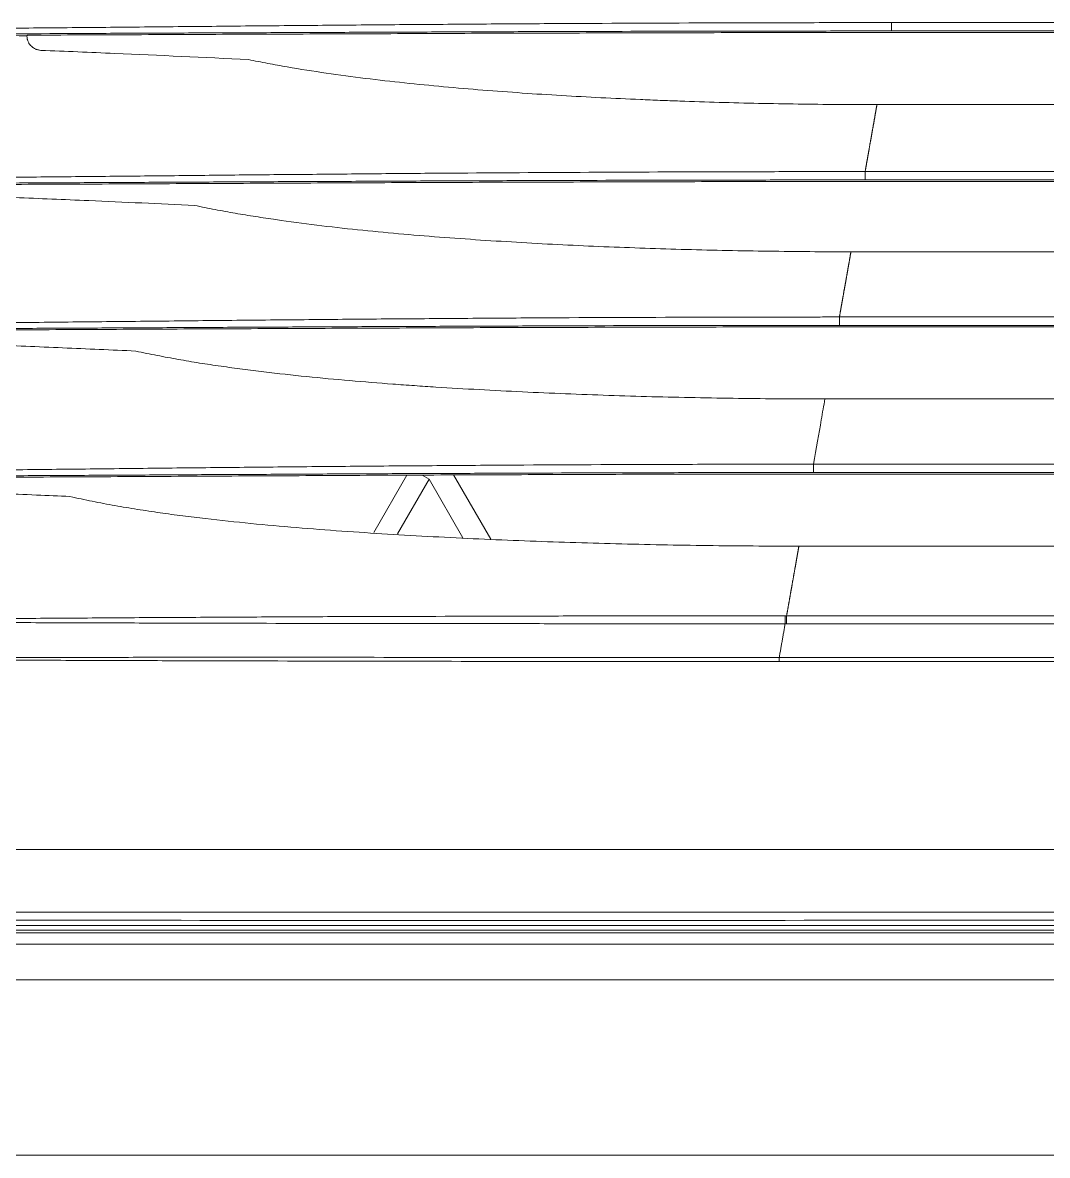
# Model space of a CAD drawing. Header units: millimetres. Extents: x 70151 to 230897, y 35202 to 113211.
# Drawn here: x 182639.9 to 182748.3, y 70789.4 to 70909.2 of the extents above; entities that cross this region are included whole.
import ezdxf

# ---------------------------------------------------------------- set-up
doc = ezdxf.new("R2010")
doc.units = ezdxf.units.MM
doc.header["$LTSCALE"] = 50
doc.layers.add('2-con', color=2, linetype='Continuous')
doc.layers.add('mark-B', color=2, linetype='Continuous', lineweight=20)

# ---------------------------------------------------------------- blocks, each defined once
blk = doc.blocks.new('무풍1way 일반')
at = {"layer": 'mark-B'}
for p, q in [((0, -24.85), (514.58, -24.85)), ((0, -24.85), (514.58, -24.85)), ((514.56, -25.36), (0, -25.36)), ((514.56, -25.36), (0, -25.36)), ((-380.01, -53.26), (380.01, -53.26)), ((380.01, -53.69), (-380.01, -53.69)), ((-379.23, -57.26), (379.23, -57.26)), ((379.23, -58.09), (-379.23, -58.09)), ((377.93, -65.46), (339.22, -65.46)), ((414.45, -72.99), (410.53, -66.19)), ((414.45, -72.99), (410.53, -66.19)), ((413.47, -66.36), (417.04, -72.55)), ((413.47, -66.36), (417.04, -72.55)), ((417.04, -72.55), (420.38, -66.77)), ((417.04, -72.55), (420.38, -66.77)), ((422.9, -66.92), (419.41, -72.97)), ((422.9, -66.92), (419.41, -72.97)), ((417.04, -72.55), (417.76, -72.96)), ((417.04, -72.55), (417.76, -72.96)), ((-376.39, -73.25), (376.39, -73.25)), ((376.39, -74.13), (-376.39, -74.13)), ((376.58, -73.08), (205.05, -73.08)), ((375.18, -81.03), (339.22, -81.03)), ((-373.64, -88.81), (373.64, -88.81)), ((373.64, -89.7), (-373.64, -89.7)), ((373.83, -88.65), (205.05, -88.65)), ((372.42, -96.59), (339.22, -96.59)), ((-370.92, -104.19), (370.92, -104.19)), ((371.11, -104.02), (205.06, -104.02)), ((370.92, -105.07), (-370.92, -105.07)), ((369.67, -112.15), (339.22, -112.15)), ((368.32, -119.77), (205.05, -119.77)), ((-368.14, -119.94), (368.14, -119.94)), ((368.14, -120.82), (-368.14, -120.82))]:
    blk.add_line(p, q, dxfattribs=at)
for points, knots in [([(529.67, -1.07), (528.29, -1.06), (526.91, -1.06), (524.15, -1.06), (522.78, -1.06), (518.64, -1.06), (510.36, -1.06), (491.05, -1.06), (474.5, -1.06), (441.39, -1.06), (375.18, -1.05), (308.98, -1.05), (176.56, -1.05), (88.28, -1.05), (0, -1.05)], [0, 0, 0, 0, 0.007813, 0.007813, 0.015625, 0.015625, 0.03125, 0.0625, 0.125, 0.125, 0.25, 0.5, 0.5, 1, 1, 1, 1]), ([(529.67, -1.07), (528.29, -1.06), (526.91, -1.06), (524.15, -1.06), (522.78, -1.06), (518.64, -1.06), (510.36, -1.06), (491.05, -1.06), (474.5, -1.06), (441.39, -1.06), (375.18, -1.05), (308.98, -1.05), (176.56, -1.05), (88.28, -1.05), (0, -1.05)], [0, 0, 0, 0, 0.007812, 0.007812, 0.015625, 0.015625, 0.03125, 0.0625, 0.125, 0.125, 0.25, 0.5, 0.5, 1, 1, 1, 1]), ([(514.01, -19.59), (492.59, -19.59), (449.76, -19.59), (385.5, -19.59), (321.25, -19.59), (192.75, -19.59), (85.67, -19.59), (0, -19.59)], [0, 0, 0, 0, 0.125, 0.25, 0.375, 0.5, 1, 1, 1, 1]), ([(514.01, -19.59), (492.59, -19.59), (449.76, -19.59), (385.5, -19.59), (321.25, -19.59), (192.75, -19.59), (85.67, -19.59), (0, -19.59)], [0, 0, 0, 0, 0.125, 0.25, 0.375, 0.5, 1, 1, 1, 1]), ([(0, -23.37), (85.4, -23.37), (170.8, -23.37), (277.56, -23.37), (298.91, -23.37), (341.61, -23.37), (362.96, -23.37), (405.66, -23.37), (427.01, -23.37), (469.71, -23.37), (491.06, -23.37), (512.41, -23.37)], [0, 0, 0, 0, 0.5, 0.5, 0.625, 0.625, 0.75, 0.75, 0.875, 0.875, 1, 1, 1, 1]), ([(0, -23.37), (85.4, -23.37), (170.8, -23.37), (277.56, -23.37), (298.91, -23.37), (341.61, -23.37), (362.96, -23.37), (405.66, -23.37), (427.01, -23.37), (469.71, -23.37), (491.06, -23.37), (512.41, -23.37)], [0, 0, 0, 0, 0.5, 0.5, 0.625, 0.625, 0.75, 0.75, 0.875, 0.875, 1, 1, 1, 1]), ([(512.41, -24.58), (491.06, -24.58), (469.71, -24.58), (427.01, -24.58), (405.66, -24.58), (362.96, -24.58), (320.26, -24.58), (192.15, -24.58), (85.4, -24.58), (0, -24.58)], [0, 0, 0, 0, 0.125, 0.125, 0.25, 0.25, 0.375, 0.5, 1, 1, 1, 1]), ([(512.41, -24.58), (491.06, -24.58), (469.71, -24.58), (427.01, -24.58), (405.66, -24.58), (362.96, -24.58), (320.26, -24.58), (192.15, -24.58), (85.4, -24.58), (0, -24.58)], [0, 0, 0, 0, 0.125, 0.125, 0.25, 0.25, 0.375, 0.5, 1, 1, 1, 1]), ([(0, -25.9), (42.6, -25.9), (85.19, -25.9), (149.09, -25.9), (170.39, -25.9), (212.99, -25.9), (234.29, -25.9), (276.88, -25.9), (298.18, -25.9), (340.78, -25.9), (362.08, -25.9), (404.67, -25.89), (425.97, -25.89), (452.6, -25.9), (457.92, -25.9), (468.57, -25.9), (473.89, -25.9), (484.54, -25.9), (489.87, -25.9), (496.52, -25.9), (497.86, -25.9), (500.52, -25.9), (501.85, -25.9), (503.85, -25.89), (504.51, -25.89), (505.84, -25.89), (506.51, -25.89), (507.84, -25.9), (508.51, -25.9), (509.5, -25.9), (509.84, -25.89), (510.34, -25.89), (510.5, -25.89), (510.83, -25.89), (511, -25.89), (511.17, -25.89)], [0, 0, 0, 0, 0.25, 0.25, 0.375, 0.375, 0.5, 0.5, 0.625, 0.625, 0.75, 0.75, 0.875, 0.875, 0.90625, 0.90625, 0.9375, 0.9375, 0.96875, 0.96875, 0.976563, 0.976563, 0.984375, 0.984375, 0.988281, 0.988281, 0.992188, 0.992188, 0.996094, 0.996094, 0.998047, 0.998047, 0.999023, 0.999023, 1, 1, 1, 1]), ([(511.17, -26.75), (511, -26.75), (510.83, -26.75), (510.5, -26.75), (510.33, -26.75), (509.84, -26.75), (509.5, -26.75), (508.5, -26.75), (507.84, -26.75), (506.51, -26.75), (505.84, -26.75), (504.51, -26.75), (503.85, -26.75), (501.85, -26.75), (500.52, -26.75), (497.85, -26.75), (496.52, -26.75), (489.87, -26.75), (484.54, -26.75), (473.89, -26.75), (468.57, -26.75), (457.92, -26.75), (452.6, -26.75), (425.97, -26.75), (404.67, -26.75), (362.08, -26.75), (340.78, -26.75), (298.18, -26.75), (276.88, -26.75), (234.28, -26.75), (212.99, -26.75), (170.39, -26.75), (149.09, -26.75), (85.19, -26.75), (42.6, -26.75), (0, -26.75)], [0, 0, 0, 0, 0.000977, 0.000977, 0.001953, 0.001953, 0.003906, 0.003906, 0.007813, 0.007813, 0.011719, 0.011719, 0.015625, 0.015625, 0.023438, 0.023438, 0.03125, 0.03125, 0.0625, 0.0625, 0.09375, 0.09375, 0.125, 0.125, 0.25, 0.25, 0.375, 0.375, 0.5, 0.5, 0.625, 0.625, 0.75, 0.75, 1, 1, 1, 1]), ([(0, -33.4), (42.38, -33.4), (127.14, -33.4), (233.1, -33.4), (317.86, -33.4), (381.43, -33.4), (445.01, -33.4), (487.39, -33.4), (508.58, -33.4)], [0, 0, 0, 0, 0.25, 0.5, 0.625, 0.75, 0.875, 1, 1, 1, 1]), ([(380.01, -53.69), (380.01, -53.68), (380.01, -53.65), (380.01, -53.59), (380.01, -53.56), (380.01, -53.48), (380.01, -53.44), (380.01, -53.35), (380.01, -53.3), (380.01, -53.26)], [0, 0, 0, 0, 0.25, 0.25, 0.5, 0.5, 0.75, 0.75, 1, 1, 1, 1]), ([(380.01, -53.26), (385.45, -53.26), (390.89, -53.26), (401.77, -53.27), (407.21, -53.27), (418.09, -53.29), (423.52, -53.3), (434.4, -53.32), (439.84, -53.34), (448, -53.36), (450.72, -53.37), (456.16, -53.39), (461.6, -53.41), (467.04, -53.44), (472.48, -53.46), (475.2, -53.47), (483.36, -53.51), (488.8, -53.53), (496.96, -53.55), (499.68, -53.56), (505.12, -53.56), (507.84, -53.57), (510.56, -53.57)], [0, 0, 0, 0, 0.125, 0.125, 0.25, 0.25, 0.375, 0.375, 0.5, 0.5, 0.5625, 0.5625, 0.625, 0.6875, 0.6875, 0.75, 0.75, 0.875, 0.875, 0.9375, 0.9375, 1, 1, 1, 1]), ([(510.56, -53.57), (507.84, -53.57), (505.12, -53.57), (499.68, -53.58), (496.96, -53.58), (491.52, -53.6), (488.8, -53.6), (483.36, -53.62), (480.64, -53.63), (475.2, -53.65), (472.48, -53.66), (467.04, -53.68), (464.32, -53.68), (458.88, -53.69), (456.16, -53.7), (450.72, -53.7), (448, -53.71), (442.56, -53.71), (439.84, -53.71), (434.4, -53.71), (431.68, -53.71), (423.52, -53.71), (418.09, -53.7), (407.21, -53.7), (401.77, -53.7), (390.89, -53.7), (385.45, -53.69), (380.01, -53.69)], [0, 0, 0, 0, 0.0625, 0.0625, 0.125, 0.125, 0.1875, 0.1875, 0.25, 0.25, 0.3125, 0.3125, 0.375, 0.375, 0.4375, 0.4375, 0.5, 0.5, 0.5625, 0.5625, 0.625, 0.625, 0.75, 0.75, 0.875, 0.875, 1, 1, 1, 1]), ([(379.23, -58.09), (379.23, -58.07), (379.23, -58.04), (379.23, -57.97), (379.23, -57.93), (379.23, -57.85), (379.23, -57.81), (379.23, -57.73), (379.23, -57.68), (379.23, -57.6), (379.23, -57.56), (379.23, -57.48), (379.23, -57.45), (379.23, -57.38), (379.23, -57.35), (379.23, -57.3), (379.23, -57.27), (379.23, -57.26)], [0, 0, 0, 0, 0.125, 0.125, 0.25, 0.25, 0.375, 0.375, 0.5, 0.5, 0.625, 0.625, 0.75, 0.75, 0.875, 0.875, 1, 1, 1, 1]), ([(379.38, -57.26), (379.46, -57.26), (379.55, -57.26), (379.71, -57.26), (379.96, -57.26), (380.55, -57.26), (381.71, -57.26), (384.04, -57.26), (386.04, -57.26), (390.04, -57.26), (392.71, -57.26), (396.7, -57.26), (398.03, -57.26), (400.7, -57.26), (402.03, -57.26), (406.02, -57.27), (408.68, -57.27), (416.66, -57.28), (421.98, -57.28), (432.6, -57.3), (437.91, -57.31), (445.88, -57.33), (448.53, -57.34), (453.84, -57.35), (456.5, -57.36), (461.81, -57.39), (464.46, -57.4), (469.78, -57.43), (472.44, -57.44), (477.75, -57.47), (480.41, -57.49), (484.4, -57.51), (485.73, -57.51), (488.4, -57.53), (489.73, -57.53), (492.39, -57.54), (493.72, -57.55), (496.39, -57.56), (497.72, -57.56), (500.38, -57.57), (501.72, -57.57), (504.38, -57.58), (505.71, -57.58), (507.05, -57.58)], [0, 0, 0, 0, 0.001953, 0.001953, 0.003906, 0.007812, 0.015625, 0.03125, 0.0625, 0.0625, 0.125, 0.125, 0.15625, 0.15625, 0.1875, 0.1875, 0.25, 0.25, 0.375, 0.375, 0.5, 0.5, 0.5625, 0.5625, 0.625, 0.625, 0.6875, 0.6875, 0.75, 0.75, 0.8125, 0.8125, 0.84375, 0.84375, 0.875, 0.875, 0.90625, 0.90625, 0.9375, 0.9375, 0.96875, 0.96875, 1, 1, 1, 1]), ([(379.38, -58.09), (379.38, -58.07), (379.38, -58.04), (379.38, -57.97), (379.38, -57.93), (379.38, -57.85), (379.38, -57.81), (379.38, -57.73), (379.38, -57.68), (379.38, -57.6), (379.38, -57.56), (379.38, -57.48), (379.38, -57.45), (379.38, -57.38), (379.38, -57.35), (379.38, -57.3), (379.38, -57.27), (379.38, -57.26)], [0, 0, 0, 0, 0.125, 0.125, 0.25, 0.25, 0.375, 0.375, 0.5, 0.5, 0.625, 0.625, 0.75, 0.75, 0.875, 0.875, 1, 1, 1, 1]), ([(377.93, -65.46), (377.93, -65.44), (377.94, -65.38), (377.96, -65.31), (377.97, -65.23), (377.98, -65.15), (378, -65.07), (378.01, -64.99), (378.03, -64.91), (378.04, -64.83), (378.05, -64.75), (378.07, -64.67), (378.08, -64.59), (378.1, -64.51), (378.11, -64.43), (378.12, -64.35), (378.14, -64.27), (378.15, -64.19), (378.17, -64.11), (378.18, -64.03), (378.2, -63.94), (378.21, -63.86), (378.23, -63.78), (378.24, -63.7), (378.25, -63.62), (378.27, -63.53), (378.28, -63.45), (378.3, -63.37), (378.31, -63.28), (378.33, -63.2), (378.34, -63.12), (378.36, -63.03), (378.37, -62.95), (378.39, -62.86), (378.4, -62.78), (378.42, -62.69), (378.43, -62.61), (378.45, -62.52), (378.46, -62.44), (378.48, -62.35), (378.49, -62.27), (378.51, -62.18), (378.52, -62.09), (378.54, -62.01), (378.55, -61.92), (378.57, -61.83), (378.59, -61.75), (378.6, -61.66), (378.62, -61.57), (378.63, -61.48), (378.65, -61.4), (378.66, -61.31), (378.68, -61.22), (378.69, -61.13), (378.71, -61.04), (378.73, -60.95), (378.74, -60.86), (378.76, -60.78), (378.77, -60.69), (378.79, -60.6), (378.8, -60.51), (378.82, -60.42), (378.84, -60.33), (378.85, -60.23), (378.87, -60.14), (378.88, -60.05), (378.9, -59.96), (378.92, -59.87), (378.93, -59.78), (378.95, -59.69), (378.97, -59.59), (378.98, -59.5), (379, -59.41), (379.01, -59.32), (379.03, -59.22), (379.05, -59.13), (379.06, -59.04), (379.08, -58.94), (379.1, -58.85), (379.11, -58.76), (379.13, -58.66), (379.15, -58.57), (379.16, -58.47), (379.18, -58.38), (379.2, -58.28), (379.21, -58.19), (379.23, -58.13), (379.23, -58.09)], [0, 0, 0, 0, 0.01175, 0.0235, 0.035249, 0.046997, 0.058745, 0.070492, 0.082239, 0.093985, 0.105731, 0.117477, 0.129223, 0.140968, 0.152713, 0.164457, 0.176202, 0.187946, 0.19969, 0.211434, 0.223179, 0.234923, 0.246667, 0.258411, 0.270156, 0.2819, 0.293645, 0.30539, 0.317135, 0.32888, 0.340626, 0.352372, 0.364119, 0.375866, 0.387613, 0.399361, 0.41111, 0.422859, 0.434608, 0.446359, 0.45811, 0.469861, 0.481614, 0.493367, 0.505121, 0.516876, 0.528632, 0.540388, 0.552146, 0.563905, 0.575664, 0.587425, 0.599187, 0.61095, 0.622714, 0.63448, 0.646246, 0.658014, 0.669783, 0.681554, 0.693326, 0.705099, 0.716874, 0.728651, 0.740429, 0.752208, 0.763989, 0.775772, 0.787556, 0.799342, 0.81113, 0.82292, 0.834711, 0.846504, 0.858299, 0.870096, 0.881895, 0.893696, 0.905499, 0.917304, 0.929111, 0.940921, 0.952732, 0.964546, 0.976362, 0.98818, 1, 1, 1, 1]), ([(379.38, -58.09), (379.33, -58.09), (379.28, -58.09), (379.23, -58.09), (379.23, -58.09), (379.23, -58.09)], [0, 0, 0, 0, 0.999719, 0.999719, 1, 1, 1, 1]), ([(507.05, -57.58), (505.71, -57.58), (504.38, -57.59), (501.71, -57.59), (500.38, -57.59), (496.38, -57.6), (493.72, -57.61), (489.73, -57.63), (488.39, -57.64), (485.73, -57.65), (484.4, -57.66), (480.41, -57.68), (477.75, -57.7), (472.43, -57.73), (469.78, -57.75), (464.46, -57.79), (461.81, -57.81), (456.5, -57.84), (453.84, -57.86), (448.53, -57.9), (445.88, -57.91), (440.57, -57.94), (437.91, -57.96), (432.6, -57.98), (429.95, -58), (421.98, -58.03), (416.66, -58.04), (408.68, -58.06), (406.02, -58.07), (402.03, -58.08), (400.7, -58.08), (398.03, -58.08), (396.7, -58.08), (392.71, -58.09), (390.04, -58.09), (384.71, -58.09), (382.05, -58.09), (379.38, -58.09)], [0, 0, 0, 0, 0.03125, 0.03125, 0.0625, 0.0625, 0.125, 0.125, 0.15625, 0.15625, 0.1875, 0.1875, 0.25, 0.25, 0.3125, 0.3125, 0.375, 0.375, 0.4375, 0.4375, 0.5, 0.5, 0.5625, 0.5625, 0.625, 0.625, 0.75, 0.75, 0.8125, 0.8125, 0.84375, 0.84375, 0.875, 0.875, 0.9375, 0.9375, 1, 1, 1, 1]), ([(455.03, -70.72), (454.25, -70.53), (453.46, -70.37), (452.27, -70.13), (451.87, -70.05), (451.08, -69.9), (450.68, -69.83), (449.49, -69.61), (448.69, -69.48), (447.09, -69.23), (446.3, -69.11), (444.7, -68.88), (443.9, -68.77), (442.3, -68.57), (441.5, -68.47), (439.1, -68.19), (437.5, -68.02), (434.29, -67.7), (432.69, -67.56), (429.48, -67.29), (427.87, -67.17), (424.65, -66.94), (423.05, -66.84), (419.83, -66.64), (418.22, -66.55), (415, -66.38), (413.39, -66.3), (410.17, -66.15), (408.56, -66.09), (405.33, -65.96), (403.72, -65.91), (400.5, -65.8), (398.89, -65.76), (395.66, -65.67), (394.05, -65.64), (390.83, -65.57), (387.6, -65.52), (384.38, -65.49), (381.15, -65.47), (379.54, -65.46), (377.93, -65.46)], [0, 0, 0, 0, 0.03125, 0.03125, 0.046875, 0.046875, 0.0625, 0.0625, 0.09375, 0.09375, 0.125, 0.125, 0.15625, 0.15625, 0.1875, 0.1875, 0.25, 0.25, 0.3125, 0.3125, 0.375, 0.375, 0.4375, 0.4375, 0.5, 0.5, 0.5625, 0.5625, 0.625, 0.625, 0.6875, 0.6875, 0.75, 0.75, 0.8125, 0.8125, 0.875, 0.9375, 0.9375, 1, 1, 1, 1]), ([(466.4, -71.2), (463.79, -71.09), (460, -70.93), (456.21, -70.77), (455.03, -70.72)], [0, 0, 0, 0, 0.689688, 1, 1, 1, 1]), ([(376.39, -73.25), (378.85, -73.25), (381.3, -73.25), (386.2, -73.24), (388.66, -73.24), (396.01, -73.22), (400.91, -73.21), (408.25, -73.18), (410.7, -73.17), (415.6, -73.15), (418.05, -73.14), (422.94, -73.12), (425.39, -73.11), (430.28, -73.08), (435.17, -73.05), (440.06, -73.03), (444.95, -73), (447.39, -72.98), (452.28, -72.96), (454.72, -72.94), (459.61, -72.92), (462.06, -72.9), (469.39, -72.86), (474.29, -72.84), (484.08, -72.8), (488.98, -72.78), (493.88, -72.77)], [0, 0, 0, 0, 0.0625, 0.0625, 0.125, 0.125, 0.25, 0.25, 0.3125, 0.3125, 0.375, 0.375, 0.4375, 0.4375, 0.5, 0.5625, 0.5625, 0.625, 0.625, 0.6875, 0.6875, 0.75, 0.75, 0.875, 0.875, 1, 1, 1, 1]), ([(467.81, -72.72), (464.01, -72.74), (460.21, -72.76), (452.62, -72.8), (448.82, -72.82), (441.23, -72.86), (437.43, -72.88), (431.73, -72.91), (429.83, -72.92), (426.03, -72.94), (424.13, -72.95), (418.43, -72.98), (414.63, -72.99), (407.03, -73.02), (403.23, -73.04), (395.62, -73.06), (391.81, -73.07), (386.1, -73.08), (384.2, -73.08), (380.39, -73.08), (378.49, -73.08), (376.58, -73.08)], [0, 0, 0, 0, 0.125, 0.125, 0.25, 0.25, 0.375, 0.375, 0.4375, 0.4375, 0.5, 0.5, 0.625, 0.625, 0.75, 0.75, 0.875, 0.875, 0.9375, 0.9375, 1, 1, 1, 1]), ([(376.39, -74.13), (376.1, -75.79), (375.68, -78.16), (375.3, -80.32), (375.18, -81.03)], [0, 0, 0, 0, 0.659736, 1, 1, 1, 1]), ([(506.95, -73.24), (504.22, -73.24), (501.5, -73.24), (496.05, -73.26), (493.33, -73.27), (485.16, -73.32), (479.72, -73.36), (471.57, -73.43), (468.85, -73.46), (463.42, -73.51), (460.7, -73.54), (455.27, -73.6), (452.55, -73.63), (447.12, -73.69), (444.4, -73.72), (438.97, -73.78), (436.26, -73.8), (430.82, -73.86), (428.1, -73.88), (424.03, -73.92), (422.67, -73.93), (419.95, -73.95), (418.59, -73.96), (414.51, -73.99), (411.79, -74.01), (403.63, -74.06), (398.19, -74.09), (390.02, -74.11), (387.29, -74.12), (383.21, -74.13), (381.85, -74.13), (379.8, -74.13), (378.78, -74.13), (377.59, -74.13), (376.99, -74.13), (376.69, -74.13), (376.57, -74.13), (376.48, -74.13), (376.44, -74.13), (376.39, -74.13)], [0, 0, 0, 0, 0.0625, 0.0625, 0.125, 0.125, 0.25, 0.25, 0.3125, 0.3125, 0.375, 0.375, 0.4375, 0.4375, 0.5, 0.5, 0.5625, 0.5625, 0.625, 0.625, 0.65625, 0.65625, 0.6875, 0.6875, 0.75, 0.75, 0.875, 0.875, 0.9375, 0.9375, 0.96875, 0.96875, 0.984375, 0.992187, 0.996094, 0.998047, 0.999023, 0.999023, 1, 1, 1, 1]), ([(376.39, -74.13), (376.39, -74.1), (376.39, -74.06), (376.39, -73.98), (376.39, -73.93), (376.39, -73.84), (376.39, -73.79), (376.39, -73.69), (376.39, -73.64), (376.39, -73.54), (376.39, -73.5), (376.39, -73.42), (376.39, -73.38), (376.39, -73.32), (376.39, -73.3), (376.39, -73.26), (376.39, -73.25), (376.39, -73.25)], [0, 0, 0, 0, 0.125, 0.125, 0.25, 0.25, 0.375, 0.375, 0.5, 0.5, 0.625, 0.625, 0.75, 0.75, 0.875, 0.875, 1, 1, 1, 1]), ([(375.18, -81.03), (376.7, -81.03), (378.23, -81.03), (381.28, -81.05), (384.32, -81.08), (387.37, -81.14), (390.42, -81.2), (391.95, -81.23), (394.99, -81.31), (396.52, -81.36), (399.57, -81.46), (401.09, -81.52), (404.14, -81.64), (405.66, -81.71), (408.7, -81.85), (410.23, -81.93), (413.27, -82.1), (414.79, -82.19), (417.08, -82.33), (417.84, -82.38), (419.36, -82.49), (420.12, -82.54), (422.4, -82.71), (423.92, -82.84), (426.96, -83.1), (428.47, -83.24), (431.51, -83.55), (433.02, -83.71), (435.29, -83.99), (436.04, -84.08), (437.55, -84.28), (438.3, -84.38), (439.81, -84.6), (440.56, -84.71), (442.07, -84.95), (442.82, -85.08), (444.32, -85.34), (445.07, -85.48), (446.57, -85.77), (447.31, -85.92), (448.06, -86.09)], [0, 0, 0, 0, 0.0625, 0.0625, 0.125, 0.1875, 0.1875, 0.25, 0.25, 0.3125, 0.3125, 0.375, 0.375, 0.4375, 0.4375, 0.5, 0.5, 0.5625, 0.5625, 0.59375, 0.59375, 0.625, 0.625, 0.6875, 0.6875, 0.75, 0.75, 0.8125, 0.8125, 0.84375, 0.84375, 0.875, 0.875, 0.90625, 0.90625, 0.9375, 0.9375, 0.96875, 0.96875, 1, 1, 1, 1]), ([(463.61, -86.76), (461.01, -86.66), (455.82, -86.44), (450.64, -86.21), (448.06, -86.09)], [0, 0, 0, 0, 0.501759, 1, 1, 1, 1]), ([(373.64, -88.81), (376.09, -88.81), (378.55, -88.81), (383.45, -88.81), (385.9, -88.8), (393.25, -88.79), (398.15, -88.78), (405.49, -88.75), (407.94, -88.74), (412.84, -88.72), (415.28, -88.71), (420.18, -88.69), (422.63, -88.68), (427.52, -88.66), (432.41, -88.63), (437.3, -88.61), (442.19, -88.58), (444.63, -88.57), (449.52, -88.54), (451.97, -88.53), (456.86, -88.51), (459.3, -88.49), (466.64, -88.46), (471.53, -88.44), (481.32, -88.4), (486.22, -88.38), (491.12, -88.37)], [0, 0, 0, 0, 0.0625, 0.0625, 0.125, 0.125, 0.25, 0.25, 0.3125, 0.3125, 0.375, 0.375, 0.4375, 0.4375, 0.5, 0.5625, 0.5625, 0.625, 0.625, 0.6875, 0.6875, 0.75, 0.75, 0.875, 0.875, 1, 1, 1, 1]), ([(373.83, -88.65), (375.73, -88.65), (377.64, -88.64), (381.44, -88.64), (387.15, -88.64), (392.86, -88.62), (400.47, -88.6), (404.27, -88.59), (409.98, -88.57), (411.88, -88.57), (415.68, -88.55), (417.58, -88.54), (423.28, -88.52), (427.08, -88.5), (434.68, -88.46), (438.47, -88.45), (446.07, -88.41), (449.87, -88.39), (457.46, -88.35), (461.26, -88.33), (465.06, -88.32)], [0, 0, 0, 0, 0.0625, 0.0625, 0.125, 0.25, 0.25, 0.375, 0.375, 0.4375, 0.4375, 0.5, 0.5, 0.625, 0.625, 0.75, 0.75, 0.875, 0.875, 1, 1, 1, 1]), ([(372.42, -96.59), (372.43, -96.56), (372.44, -96.52), (372.45, -96.44), (372.46, -96.37), (372.47, -96.29), (372.49, -96.22), (372.5, -96.15), (372.51, -96.07), (372.53, -96), (372.54, -95.92), (372.55, -95.85), (372.57, -95.77), (372.58, -95.7), (372.59, -95.62), (372.61, -95.54), (372.62, -95.47), (372.63, -95.39), (372.65, -95.32), (372.66, -95.24), (372.67, -95.16), (372.69, -95.09), (372.7, -95.01), (372.72, -94.93), (372.73, -94.85), (372.74, -94.78), (372.76, -94.7), (372.77, -94.62), (372.78, -94.54), (372.8, -94.46), (372.81, -94.39), (372.83, -94.31), (372.84, -94.23), (372.85, -94.15), (372.87, -94.07), (372.88, -93.99), (372.9, -93.91), (372.91, -93.83), (372.92, -93.75), (372.94, -93.67), (372.95, -93.59), (372.97, -93.51), (372.98, -93.43), (373, -93.35), (373.01, -93.27), (373.02, -93.19), (373.04, -93.1), (373.05, -93.02), (373.07, -92.94), (373.08, -92.86), (373.1, -92.78), (373.11, -92.69), (373.13, -92.61), (373.14, -92.53), (373.16, -92.45), (373.17, -92.36), (373.18, -92.28), (373.2, -92.2), (373.21, -92.11), (373.23, -92.03), (373.24, -91.94), (373.26, -91.86), (373.27, -91.78), (373.29, -91.69), (373.3, -91.61), (373.32, -91.52), (373.33, -91.44), (373.35, -91.35), (373.36, -91.27), (373.38, -91.18), (373.39, -91.09), (373.41, -91.01), (373.43, -90.92), (373.44, -90.84), (373.46, -90.75), (373.47, -90.66), (373.49, -90.58), (373.5, -90.49), (373.52, -90.4), (373.53, -90.31), (373.55, -90.23), (373.56, -90.14), (373.58, -90.05), (373.59, -89.96), (373.61, -89.87), (373.63, -89.78), (373.64, -89.72), (373.64, -89.7)], [0, 0, 0, 0, 0.011753, 0.023506, 0.035258, 0.04701, 0.058761, 0.070512, 0.082262, 0.094012, 0.105761, 0.11751, 0.129259, 0.141008, 0.152756, 0.164504, 0.176252, 0.187999, 0.199747, 0.211494, 0.223242, 0.234989, 0.246736, 0.258484, 0.270231, 0.281979, 0.293726, 0.305474, 0.317222, 0.32897, 0.340719, 0.352467, 0.364216, 0.375966, 0.387715, 0.399466, 0.411216, 0.422967, 0.434719, 0.446471, 0.458224, 0.469977, 0.481731, 0.493485, 0.505241, 0.516997, 0.528753, 0.540511, 0.552269, 0.564028, 0.575788, 0.587549, 0.599311, 0.611074, 0.622838, 0.634603, 0.646369, 0.658136, 0.669904, 0.681674, 0.693444, 0.705216, 0.716989, 0.728763, 0.740539, 0.752316, 0.764094, 0.775874, 0.787655, 0.799438, 0.811222, 0.823008, 0.834795, 0.846584, 0.858375, 0.870167, 0.881961, 0.893757, 0.905554, 0.917353, 0.929154, 0.940957, 0.952762, 0.964568, 0.976377, 0.988187, 1, 1, 1, 1]), ([(373.64, -88.81), (373.64, -88.81), (373.64, -88.83), (373.64, -88.86), (373.64, -88.89), (373.64, -88.95), (373.64, -88.98), (373.64, -89.06), (373.64, -89.11), (373.64, -89.2), (373.64, -89.25), (373.64, -89.35), (373.64, -89.4), (373.64, -89.5), (373.64, -89.54), (373.64, -89.63), (373.64, -89.66), (373.64, -89.7)], [0, 0, 0, 0, 0.125, 0.125, 0.25, 0.25, 0.375, 0.375, 0.5, 0.5, 0.625, 0.625, 0.75, 0.75, 0.875, 0.875, 1, 1, 1, 1]), ([(504.19, -88.84), (501.46, -88.84), (498.74, -88.85), (493.29, -88.86), (490.57, -88.87), (482.41, -88.92), (476.97, -88.96), (468.81, -89.03), (466.09, -89.05), (460.66, -89.11), (457.94, -89.13), (452.51, -89.19), (449.79, -89.22), (444.36, -89.27), (441.64, -89.3), (436.21, -89.36), (433.49, -89.38), (428.06, -89.43), (425.34, -89.46), (421.26, -89.49), (419.91, -89.5), (417.19, -89.52), (415.83, -89.53), (411.75, -89.56), (409.03, -89.58), (400.87, -89.63), (395.43, -89.65), (387.26, -89.68), (384.54, -89.68), (380.45, -89.69), (379.09, -89.69), (377.05, -89.69), (376.03, -89.69), (374.83, -89.7), (374.24, -89.7), (373.98, -89.7), (373.81, -89.7), (373.73, -89.7), (373.64, -89.7)], [0, 0, 0, 0, 0.0625, 0.0625, 0.125, 0.125, 0.25, 0.25, 0.3125, 0.3125, 0.375, 0.375, 0.4375, 0.4375, 0.5, 0.5, 0.5625, 0.5625, 0.625, 0.625, 0.65625, 0.65625, 0.6875, 0.6875, 0.75, 0.75, 0.875, 0.875, 0.9375, 0.9375, 0.96875, 0.96875, 0.984375, 0.992187, 0.996094, 0.998047, 0.998047, 1, 1, 1, 1]), ([(441.83, -101.49), (441.12, -101.34), (440.4, -101.2), (438.97, -100.92), (438.26, -100.79), (436.83, -100.54), (436.11, -100.42), (434.68, -100.2), (433.96, -100.09), (431.8, -99.78), (430.37, -99.59), (427.49, -99.23), (426.05, -99.07), (423.16, -98.77), (421.72, -98.63), (418.83, -98.37), (417.38, -98.26), (414.49, -98.03), (413.04, -97.93), (410.15, -97.74), (408.7, -97.65), (405.8, -97.48), (404.35, -97.4), (401.45, -97.26), (400, -97.19), (397.1, -97.07), (395.65, -97.02), (392.75, -96.92), (391.29, -96.87), (388.39, -96.79), (385.49, -96.72), (381.13, -96.65), (378.23, -96.62), (375.33, -96.59), (373.87, -96.59), (372.42, -96.59)], [0, 0, 0, 0, 0.03125, 0.03125, 0.0625, 0.0625, 0.09375, 0.09375, 0.125, 0.125, 0.1875, 0.1875, 0.25, 0.25, 0.3125, 0.3125, 0.375, 0.375, 0.4375, 0.4375, 0.5, 0.5, 0.5625, 0.5625, 0.625, 0.625, 0.6875, 0.6875, 0.75, 0.75, 0.8125, 0.875, 0.9375, 0.9375, 1, 1, 1, 1]), ([(460.85, -102.33), (458.25, -102.22), (451.91, -101.95), (445.57, -101.67), (441.83, -101.49)], [0, 0, 0, 0, 0.410279, 1, 1, 1, 1]), ([(370.92, -104.19), (373.36, -104.19), (375.8, -104.19), (380.67, -104.18), (383.11, -104.18), (390.42, -104.17), (395.29, -104.16), (402.6, -104.13), (405.03, -104.12), (409.9, -104.11), (412.33, -104.1), (417.2, -104.08), (419.63, -104.07), (424.5, -104.04), (429.36, -104.02), (436.66, -103.99), (441.52, -103.96), (446.38, -103.94), (448.82, -103.92), (453.68, -103.9), (456.11, -103.89), (463.41, -103.85), (468.27, -103.83), (478.01, -103.8), (482.88, -103.78), (487.76, -103.77)], [0, 0, 0, 0, 0.0625, 0.0625, 0.125, 0.125, 0.25, 0.25, 0.3125, 0.3125, 0.375, 0.375, 0.4375, 0.4375, 0.5, 0.5625, 0.625, 0.625, 0.6875, 0.6875, 0.75, 0.75, 0.875, 0.875, 1, 1, 1, 1]), ([(370.92, -104.19), (370.92, -104.19), (370.92, -104.2), (370.92, -104.24), (370.92, -104.26), (370.92, -104.32), (370.92, -104.36), (370.92, -104.44), (370.92, -104.49), (370.92, -104.58), (370.92, -104.63), (370.92, -104.73), (370.92, -104.78), (370.92, -104.87), (370.92, -104.92), (370.92, -105), (370.92, -105.04), (370.92, -105.07)], [0, 0, 0, 0, 0.125, 0.125, 0.25, 0.25, 0.375, 0.375, 0.5, 0.5, 0.625, 0.625, 0.75, 0.75, 0.875, 0.875, 1, 1, 1, 1]), ([(462.3, -103.71), (458.5, -103.73), (454.7, -103.74), (447.11, -103.78), (443.31, -103.8), (435.72, -103.83), (431.92, -103.85), (424.33, -103.89), (420.53, -103.9), (412.94, -103.93), (409.14, -103.95), (401.54, -103.97), (397.74, -103.98), (390.13, -104), (386.33, -104.01), (381.57, -104.02), (380.62, -104.02), (378.72, -104.02), (377.77, -104.02), (374.91, -104.02), (373.01, -104.02), (371.11, -104.02)], [0, 0, 0, 0, 0.125, 0.125, 0.25, 0.25, 0.375, 0.375, 0.5, 0.5, 0.625, 0.625, 0.75, 0.75, 0.875, 0.875, 0.90625, 0.90625, 0.9375, 0.9375, 1, 1, 1, 1]), ([(369.67, -112.15), (369.67, -112.13), (369.68, -112.08), (369.7, -112), (369.71, -111.93), (369.72, -111.85), (369.74, -111.78), (369.75, -111.7), (369.76, -111.62), (369.78, -111.55), (369.79, -111.47), (369.8, -111.39), (369.82, -111.32), (369.83, -111.24), (369.85, -111.16), (369.86, -111.08), (369.87, -111), (369.89, -110.93), (369.9, -110.85), (369.91, -110.77), (369.93, -110.69), (369.94, -110.61), (369.96, -110.53), (369.97, -110.45), (369.98, -110.37), (370, -110.29), (370.01, -110.21), (370.03, -110.13), (370.04, -110.05), (370.06, -109.97), (370.07, -109.89), (370.08, -109.81), (370.1, -109.73), (370.11, -109.65), (370.13, -109.57), (370.14, -109.49), (370.16, -109.41), (370.17, -109.32), (370.18, -109.24), (370.2, -109.16), (370.21, -109.08), (370.23, -108.99), (370.24, -108.91), (370.26, -108.83), (370.27, -108.74), (370.29, -108.66), (370.3, -108.58), (370.32, -108.49), (370.33, -108.41), (370.35, -108.33), (370.36, -108.24), (370.38, -108.16), (370.39, -108.07), (370.41, -107.99), (370.42, -107.9), (370.44, -107.82), (370.45, -107.73), (370.47, -107.64), (370.48, -107.56), (370.5, -107.47), (370.51, -107.39), (370.53, -107.3), (370.54, -107.21), (370.56, -107.13), (370.57, -107.04), (370.59, -106.95), (370.61, -106.86), (370.62, -106.78), (370.64, -106.69), (370.65, -106.6), (370.67, -106.51), (370.68, -106.42), (370.7, -106.33), (370.71, -106.25), (370.73, -106.16), (370.75, -106.07), (370.76, -105.98), (370.78, -105.89), (370.79, -105.8), (370.81, -105.71), (370.83, -105.62), (370.84, -105.53), (370.86, -105.44), (370.87, -105.35), (370.89, -105.25), (370.91, -105.16), (370.92, -105.1), (370.92, -105.07)], [0, 0, 0, 0, 0.011752, 0.023504, 0.035255, 0.047005, 0.058755, 0.070504, 0.082253, 0.094002, 0.10575, 0.117498, 0.129245, 0.140992, 0.152739, 0.164486, 0.176232, 0.187979, 0.199725, 0.211471, 0.223217, 0.234963, 0.246709, 0.258456, 0.270202, 0.281948, 0.293695, 0.305441, 0.317188, 0.328935, 0.340683, 0.352431, 0.364179, 0.375927, 0.387676, 0.399425, 0.411175, 0.422925, 0.434676, 0.446427, 0.458179, 0.469932, 0.481685, 0.49344, 0.505194, 0.51695, 0.528706, 0.540463, 0.552221, 0.56398, 0.57574, 0.587501, 0.599263, 0.611026, 0.62279, 0.634555, 0.646321, 0.658089, 0.669857, 0.681627, 0.693398, 0.705171, 0.716945, 0.72872, 0.740496, 0.752274, 0.764054, 0.775834, 0.787617, 0.799401, 0.811187, 0.822974, 0.834763, 0.846553, 0.858346, 0.87014, 0.881936, 0.893733, 0.905533, 0.917334, 0.929138, 0.940943, 0.95275, 0.96456, 0.976371, 0.988184, 1, 1, 1, 1]), ([(487.77, -104.27), (482.9, -104.3), (478.02, -104.33), (470.72, -104.38), (468.29, -104.4), (463.42, -104.45), (460.99, -104.47), (456.12, -104.52), (453.69, -104.54), (448.83, -104.59), (446.4, -104.61), (441.53, -104.66), (439.1, -104.69), (434.24, -104.74), (431.8, -104.76), (426.94, -104.8), (424.51, -104.83), (419.64, -104.87), (417.21, -104.89), (409.9, -104.94), (405.03, -104.97), (395.29, -105.02), (390.42, -105.04), (383.11, -105.06), (380.67, -105.06), (377.02, -105.07), (375.8, -105.07), (373.97, -105.07), (373.06, -105.07), (371.99, -105.07), (371.53, -105.07), (371.23, -105.07), (371.07, -105.07), (370.92, -105.07)], [0, 0, 0, 0, 0.125, 0.125, 0.1875, 0.1875, 0.25, 0.25, 0.3125, 0.3125, 0.375, 0.375, 0.4375, 0.4375, 0.5, 0.5, 0.5625, 0.5625, 0.625, 0.625, 0.75, 0.75, 0.875, 0.875, 0.9375, 0.9375, 0.96875, 0.96875, 0.984375, 0.992188, 0.996094, 0.996094, 1, 1, 1, 1]), ([(436.16, -116.92), (435.82, -116.85), (435.48, -116.78), (434.79, -116.64), (434.45, -116.58), (433.42, -116.38), (432.74, -116.26), (430.68, -115.9), (429.3, -115.69), (426.55, -115.29), (425.17, -115.1), (422.41, -114.76), (421.03, -114.6), (418.27, -114.31), (416.89, -114.17), (414.12, -113.92), (412.74, -113.8), (409.97, -113.58), (408.58, -113.48), (405.81, -113.28), (404.42, -113.2), (401.65, -113.03), (400.26, -112.96), (397.48, -112.81), (396.09, -112.75), (394, -112.66), (393.31, -112.63), (391.92, -112.58), (391.22, -112.55), (389.14, -112.48), (387.75, -112.43), (383.58, -112.31), (380.8, -112.25), (376.62, -112.19), (375.23, -112.18), (372.45, -112.16), (371.06, -112.15), (369.67, -112.15)], [0, 0, 0, 0, 0.015625, 0.015625, 0.03125, 0.03125, 0.0625, 0.0625, 0.125, 0.125, 0.1875, 0.1875, 0.25, 0.25, 0.3125, 0.3125, 0.375, 0.375, 0.4375, 0.4375, 0.5, 0.5, 0.5625, 0.5625, 0.625, 0.625, 0.65625, 0.65625, 0.6875, 0.6875, 0.75, 0.75, 0.875, 0.875, 0.9375, 0.9375, 1, 1, 1, 1]), ([(458.1, -117.89), (455.5, -117.79), (448.18, -117.48), (440.87, -117.14), (436.16, -116.92)], [0, 0, 0, 0, 0.35583, 1, 1, 1, 1]), ([(458.1, -117.89), (458.2, -117.89), (458.29, -117.91), (458.42, -117.94), (458.47, -117.95), (458.53, -117.97), (458.56, -117.98), (458.6, -117.99), (458.62, -118), (458.73, -118.05), (458.81, -118.09), (458.93, -118.17), (458.96, -118.19), (459.02, -118.24), (459.04, -118.25), (459.07, -118.28), (459.09, -118.3), (459.17, -118.38), (459.23, -118.44), (459.32, -118.56), (459.34, -118.59), (459.39, -118.67), (459.41, -118.71), (459.47, -118.84), (459.5, -118.92), (459.53, -119.03), (459.54, -119.06), (459.55, -119.1), (459.55, -119.12), (459.56, -119.19), (459.57, -119.24), (459.57, -119.28)], [0, 0, 0, 0, 0.125, 0.125, 0.1875, 0.1875, 0.21875, 0.21875, 0.25, 0.25, 0.375, 0.375, 0.4375, 0.4375, 0.46875, 0.46875, 0.5, 0.5, 0.625, 0.625, 0.6875, 0.6875, 0.75, 0.75, 0.875, 0.875, 0.90625, 0.90625, 0.9375, 0.9375, 1, 1, 1, 1]), ([(368.14, -119.94), (370.59, -119.94), (373.04, -119.94), (377.94, -119.93), (380.39, -119.93), (387.73, -119.92), (392.63, -119.91), (399.98, -119.89), (402.42, -119.88), (407.32, -119.87), (409.77, -119.86), (414.66, -119.84), (417.11, -119.83), (422, -119.81), (426.89, -119.79), (434.23, -119.76), (439.12, -119.74), (444.01, -119.72), (446.45, -119.71), (451.34, -119.69), (453.79, -119.67), (461.13, -119.64), (466.02, -119.63), (475.81, -119.59), (480.71, -119.58), (485.61, -119.57)], [0, 0, 0, 0, 0.0625, 0.0625, 0.125, 0.125, 0.25, 0.25, 0.3125, 0.3125, 0.375, 0.375, 0.4375, 0.4375, 0.5, 0.5625, 0.625, 0.625, 0.6875, 0.6875, 0.75, 0.75, 0.875, 0.875, 1, 1, 1, 1]), ([(368.32, -119.77), (370.23, -119.77), (372.13, -119.77), (375.94, -119.77), (381.64, -119.77), (387.35, -119.76), (394.96, -119.74), (398.76, -119.73), (406.36, -119.71), (410.17, -119.7), (417.77, -119.67), (421.57, -119.65), (429.17, -119.62), (432.97, -119.61), (440.57, -119.58), (444.37, -119.56), (451.96, -119.53), (455.76, -119.51), (459.56, -119.5)], [0, 0, 0, 0, 0.0625, 0.0625, 0.125, 0.25, 0.25, 0.375, 0.375, 0.5, 0.5, 0.625, 0.625, 0.75, 0.75, 0.875, 0.875, 1, 1, 1, 1]), ([(485.61, -119.57), (483.43, -119.57), (481.26, -119.56), (476.92, -119.54), (474.75, -119.53), (468.25, -119.5), (463.91, -119.47), (459.58, -119.43)], [0, 0, 0, 0, 0.25, 0.25, 0.5, 0.5, 1, 1, 1, 1]), ([(368.14, -119.94), (368.14, -119.94), (368.14, -119.95), (368.14, -119.99), (368.14, -120.01), (368.14, -120.07), (368.14, -120.11), (368.14, -120.19), (368.14, -120.24), (368.14, -120.33), (368.14, -120.38), (368.14, -120.48), (368.14, -120.53), (368.14, -120.62), (368.14, -120.67), (368.14, -120.75), (368.14, -120.79), (368.14, -120.82)], [0, 0, 0, 0, 0.125, 0.125, 0.25, 0.25, 0.375, 0.375, 0.5, 0.5, 0.625, 0.625, 0.75, 0.75, 0.875, 0.875, 1, 1, 1, 1]), ([(498.66, -120.04), (495.93, -120.04), (493.21, -120.05), (487.77, -120.06), (485.05, -120.07), (476.89, -120.11), (471.45, -120.15), (463.3, -120.22), (460.58, -120.24), (455.14, -120.29), (452.43, -120.31), (446.99, -120.36), (444.28, -120.39), (438.84, -120.44), (436.13, -120.47), (430.69, -120.52), (427.97, -120.54), (422.54, -120.59), (419.82, -120.61), (414.38, -120.65), (411.67, -120.67), (406.23, -120.71), (403.51, -120.72), (395.35, -120.76), (389.91, -120.79), (381.75, -120.81), (379.02, -120.81), (374.94, -120.82), (373.58, -120.82), (371.54, -120.82), (370.52, -120.82), (369.33, -120.82), (368.82, -120.82), (368.48, -120.82), (368.31, -120.82), (368.14, -120.82)], [0, 0, 0, 0, 0.0625, 0.0625, 0.125, 0.125, 0.25, 0.25, 0.3125, 0.3125, 0.375, 0.375, 0.4375, 0.4375, 0.5, 0.5, 0.5625, 0.5625, 0.625, 0.625, 0.6875, 0.6875, 0.75, 0.75, 0.875, 0.875, 0.9375, 0.9375, 0.96875, 0.96875, 0.984375, 0.992188, 0.996094, 0.996094, 1, 1, 1, 1])]:
    blk.add_open_spline(points, degree=3, knots=knots, dxfattribs=at)
for points, degree in [([(379.38, -57.26), (380.01, -53.69)], 1), ([(379.23, -57.26), (379.28, -57.26), (379.33, -57.26), (379.38, -57.26)], 3), ([(459.58, -119.43), (459.58, -119.46), (459.57, -119.48), (459.56, -119.5)], 3), ([(459.58, -119.43), (459.58, -119.38), (459.58, -119.33), (459.57, -119.28)], 3)]:
    blk.add_open_spline(points, degree=degree, dxfattribs=at)
blk = doc.blocks.new('dpdjzjs')
at = {"layer": 'mark-B', "rotation": 180}
blk.add_blockref('무풍1way 일반', (183099.91, 90780.44), dxfattribs=at)

msp = doc.modelspace()

# ---------------------------------------------------------------- block references
at = {"layer": '2-con'}
msp.add_blockref('dpdjzjs', (0, -19992.04), dxfattribs=at)

doc.saveas('drawing.dxf')
